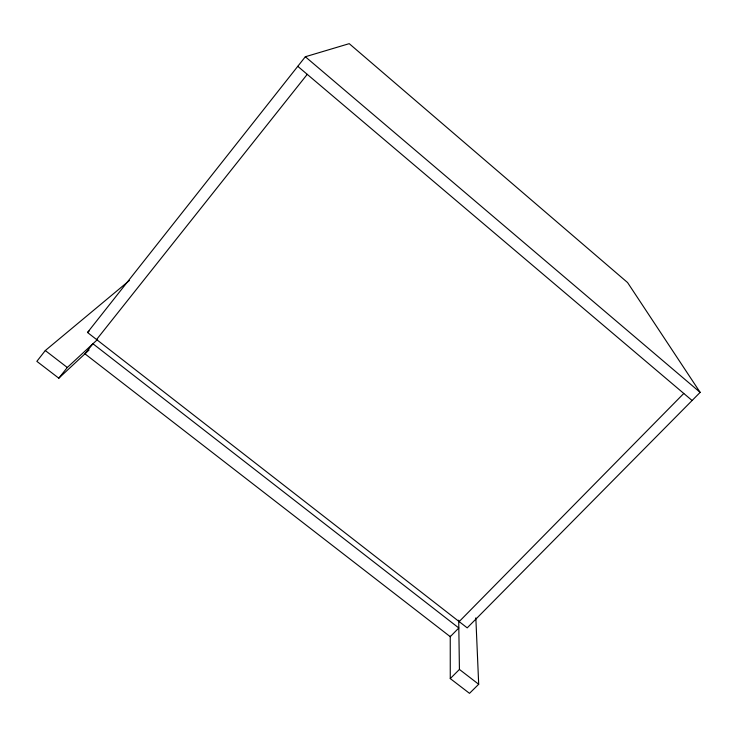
<?xml version="1.0" encoding="UTF-8"?>
<svg xmlns="http://www.w3.org/2000/svg" width="737" height="737" viewBox="0 0 737 737"><rect width="100%" height="100%" fill="white"/><g stroke="black" fill="none" stroke-linecap="round" stroke-linejoin="round"><path stroke-width="1.11" d="M129.344 280.548L45.298 350.545L36.85 361.351L58.813 378.201L89.076 349.983M87.51 332.479L305.339 56.749L349.227 43.658L627.583 282.566L700.15 392.37L467.212 627.869L87.51 332.479L89.232 330.968M58.813 378.201L67.297 367.487L97.625 339.425M96.584 339.536L307.237 74.345M459.169 621.604L683.779 393.457M475.835 617.864L478.691 684.268L469.506 693.342L450.27 678.584L459.427 669.436L458.709 620.158M45.298 350.545L67.297 367.487M459.427 669.436L478.691 684.268M297.776 66.33L692.098 400.504M305.339 56.749L700.15 392.37M450.243 636.132L450.27 678.584M92.945 343.755L84.948 353.824L450.243 636.676L458.819 627.979L92.945 343.755"/></g></svg>
